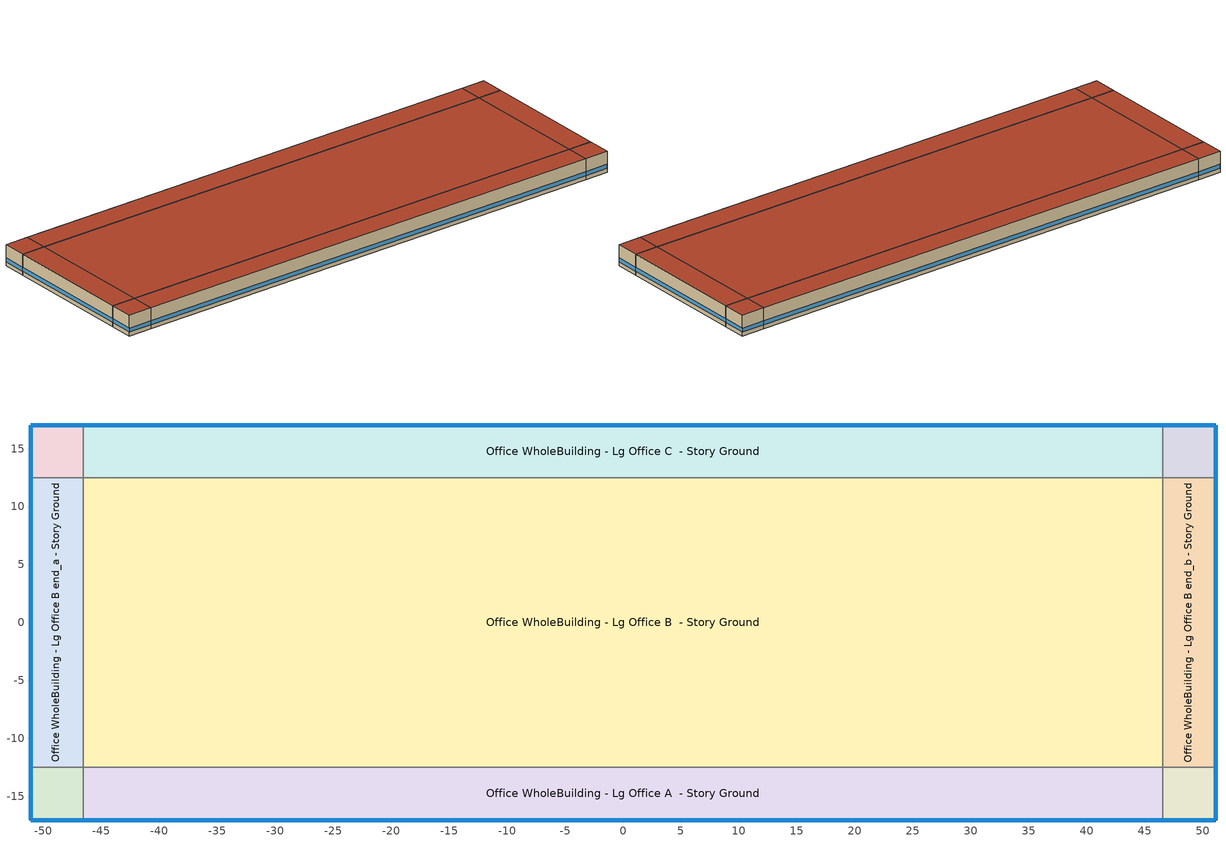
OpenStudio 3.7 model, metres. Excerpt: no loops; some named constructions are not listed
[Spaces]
Office WholeBuilding - Lg Office A end_a - Story Ground
 floor ground (Foundation F 126 Perim 914 Area 209): -51.12,-17.04 -51.12,-12.47 -46.54,-12.47 -46.54,-17.04 z0
 wall outside: -51.12,-12.47 -51.12,-17.04 -46.54,-17.04 z0:3.96
 wall to Office WholeBuilding - Lg Office B end_a - Story Ground: -46.54,-12.47 -51.12,-12.47 z0:3.96
 wall to Office WholeBuilding - Lg Office A  - Story Ground: -46.54,-17.04 -46.54,-12.47 z0:3.96
 window (Window U-0.75 SHGC 0.65): -51.12,-12.49 -51.12,-17.01 / -51.09,-17.04 -46.57,-17.04 z0.76:1.48
 roof outside: -46.54,-17.04 -46.54,-12.47 -51.12,-12.47 -51.12,-17.04 z3.96
Office WholeBuilding - Lg Office B end_a - Story Ground
 floor ground (Foundation F 126 Perim 2493 Area 1140): -51.12,-12.47 -51.12,12.47 -46.54,12.47 -46.54,-12.47 z0
 wall outside: -51.12,12.47 -51.12,-12.47 z0:3.96
 wall to Office WholeBuilding - Lg Office C end_a - Story Ground: -46.54,12.47 -51.12,12.47 z0:3.96
 wall to Office WholeBuilding - Lg Office B  - Story Ground: -46.54,-12.47 -46.54,12.47 z0:3.96
 window (Window U-0.75 SHGC 0.65): -51.12,12.44 -51.12,-12.44 z0.76:1.48
 roof outside: -46.54,-12.47 -46.54,12.47 -51.12,12.47 -51.12,-12.47 z3.96
Office WholeBuilding - Lg Office C end_a - Story Ground
 floor ground (Foundation F 126 Perim 914 Area 209): -51.12,12.47 -51.12,17.04 -46.54,17.04 -46.54,12.47 z0
 wall outside: -46.54,17.04 -51.12,17.04 -51.12,12.47 z0:3.96
 wall to Office WholeBuilding - Lg Office C  - Story Ground: -46.54,12.47 -46.54,17.04 z0:3.96
 window (Window U-0.75 SHGC 0.65): -51.12,17.01 -51.12,12.49 / -46.57,17.04 -51.09,17.04 z0.76:1.48
 roof outside: -46.54,12.47 -46.54,17.04 -51.12,17.04 -51.12,12.47 z3.96
Office WholeBuilding - Lg Office A  - Story Ground
 floor ground (Foundation F 126 Perim 9309 Area 4256): -46.54,-17.04 -46.54,-12.47 46.54,-12.47 46.54,-17.04 z0
 wall outside: -46.54,-17.04 46.54,-17.04 z0:3.96
 wall to Office WholeBuilding - Lg Office B  - Story Ground: 46.54,-12.47 -46.54,-12.47 z0:3.96
 wall to Office WholeBuilding - Lg Office A end_b - Story Ground: 46.54,-17.04 46.54,-12.47 z0:3.96
 window (Window U-0.75 SHGC 0.65): -46.52,-17.04 46.52,-17.04 z0.76:1.48
 roof outside: 46.54,-17.04 46.54,-12.47 -46.54,-12.47 -46.54,-17.04 z3.96
Office WholeBuilding - Lg Office B  - Story Ground
 floor ground (Foundation F 126 Perim 0 Area 232105): -46.54,-12.47 -46.54,12.47 46.54,12.47 46.54,-12.47 z0
 wall to Office WholeBuilding - Lg Office C  - Story Ground: 46.54,12.47 -46.54,12.47 z0:3.96
 wall to Office WholeBuilding - Lg Office B end_b - Story Ground: 46.54,-12.47 46.54,12.47 z0:3.96
 roof outside: 46.54,-12.47 46.54,12.47 -46.54,12.47 -46.54,-12.47 z3.96
Office WholeBuilding - Lg Office C  - Story Ground
 floor ground (Foundation F 126 Perim 9309 Area 4256): -46.54,12.47 -46.54,17.04 46.54,17.04 46.54,12.47 z0
 wall outside: 46.54,17.04 -46.54,17.04 z0:3.96
 wall to Office WholeBuilding - Lg Office C end_b - Story Ground: 46.54,12.47 46.54,17.04 z0:3.96
 window (Window U-0.75 SHGC 0.65): 46.52,17.04 -46.52,17.04 z0.76:1.48
 roof outside: 46.54,12.47 46.54,17.04 -46.54,17.04 -46.54,12.47 z3.96
Office WholeBuilding - Lg Office A end_b - Story Ground
 floor ground (Foundation F 126 Perim 914 Area 209): 46.54,-17.04 46.54,-12.47 51.12,-12.47 51.12,-17.04 z0
 wall outside: 46.54,-17.04 51.12,-17.04 51.12,-12.47 z0:3.96
 wall to Office WholeBuilding - Lg Office B end_b - Story Ground: 51.12,-12.47 46.54,-12.47 z0:3.96
 window (Window U-0.75 SHGC 0.65): 46.57,-17.04 51.09,-17.04 / 51.12,-17.01 51.12,-12.49 z0.76:1.48
 roof outside: 51.12,-17.04 51.12,-12.47 46.54,-12.47 46.54,-17.04 z3.96
Office WholeBuilding - Lg Office B end_b - Story Ground
 floor ground (Foundation F 126 Perim 2493 Area 1140): 46.54,-12.47 46.54,12.47 51.12,12.47 51.12,-12.47 z0
 wall outside: 51.12,-12.47 51.12,12.47 z0:3.96
 wall to Office WholeBuilding - Lg Office C end_b - Story Ground: 51.12,12.47 46.54,12.47 z0:3.96
 window (Window U-0.75 SHGC 0.65): 51.12,-12.44 51.12,12.44 z0.76:1.48
 roof outside: 51.12,-12.47 51.12,12.47 46.54,12.47 46.54,-12.47 z3.96
Office WholeBuilding - Lg Office C end_b - Story Ground
 floor ground (Foundation F 126 Perim 914 Area 209): 46.54,12.47 46.54,17.04 51.12,17.04 51.12,12.47 z0
 wall outside: 51.12,12.47 51.12,17.04 46.54,17.04 z0:3.96
 window (Window U-0.75 SHGC 0.65): 51.09,17.04 46.57,17.04 / 51.12,12.49 51.12,17.01 z0.76:1.48
 roof outside: 51.12,12.47 51.12,17.04 46.54,17.04 46.54,12.47 z3.96
[Schedule:Day]
Clothing Schedule Summer Clothes: 24, 0, 0.5
Office BLDG_EQUIP_EndUseData Sat Day: Yes, 0, 15, 0.444491, 0, 30, 0.440497, 0, 45, 0.436504, 1, 0, 0.43251, 1, 15, 0.428516, 1, 30, 0.424522, 1, 45, 0.420529, 2, 0, 0.416535, 2, 15, 0.412541, 2, 30, 0.408548, 2, 45, 0.404554, 3, 0, 0.40056, 3, 15, 0.396566, 3, 30, 0.392573, 3, 45, 0.388579, 4, 0, 0.384585, 4, 15, 0.380592, 4, 30, 0.376598, 4, 45, 0.372604, 5, 0, 0.351275, 5, 15, 0.329946, 5, 30, 0.308618, 5, 45, 0.287289, 6, 0, 0.286037, 6, 15, 0.284785, 6, 30, 0.283534, 6, 45, 0.282282, 7, 0, 0.28103, 7, 15, 0.279779, 7, 30, 0.278527, 7, 45, 0.277275, 8, 0, 0.276023, 8, 15, 0.274772, 8, 30, 0.27352, 8, 45, 0.272268, 9, 0, 0.271017, 9, 15, 0.269765, 9, 30, 0.268513, 9, 45, 0.267262, 10, 0, 0.26601, 10, 15, 0.270326, 10, 30, 0.274642, 10, 45, 0.278958, 11, 0, 0.283274, 11, 15, 0.289898, 11, 30, 0.296523, 11, 45, 0.303147, 12, 0, 0.309772, 12, 15, 0.311023, 12, 30, 0.312275, 12, 45, 0.313527, 13, 0, 0.314779, 13, 15, 0.31603, 13, 30, 0.317282, 13, 45, 0.318534, 14, 0, 0.319785, 14, 15, 0.321037, 14, 30, 0.322289, 14, 45, 0.32354, 15, 0, 0.324792, 15, 15, 0.326044, 15, 30, 0.327295, 15, 45, 0.328547, 16, 0, 0.329799, 16, 15, 0.33105, 16, 30, 0.341539, 16, 45, 0.352028, 17, 0, 0.362517, 17, 15, 0.373006, 17, 30, 0.373206, 17, 45, 0.373407, 18, 0, 0.373608, 18, 15, 0.373809, 18, 30, 0.372303, 18, 45, 0.370797, 19, 0, 0.369292, 19, 15, 0.367786, 19, 30, 0.373357, 19, 45, 0.378928, 20, 0, 0.384498, 20, 15, 0.390069, 20, 30, 0.402063, 20, 45, 0.414057, 21, 0, 0.426052, 21, 15, 0.438046, 21, 30, 0.454557, 21, 45, 0.471068, 22, 0, 0.487579, 22, 15, 0.50409, 22, 30, 0.521555, 22, 45, 0.539019, 23, 0, 0.556484, 23, 15, 0.573949, 23, 30, 0.587599, 23, 45, 0.60125, 24, 0, 0.6149
Office BLDG_EQUIP_EndUseData Sun Day: Yes, 0, 15, 0.268465, 0, 30, 0.268435, 0, 45, 0.55734, 1, 0, 0.57758, 1, 15, 0.59782, 1, 30, 0.61806, 1, 45, 0.6383, 2, 0, 0.637886, 2, 15, 0.637472, 2, 30, 0.637058, 2, 45, 0.636644, 3, 0, 0.598302, 3, 15, 0.55996, 3, 30, 0.521618, 3, 45, 0.483276, 4, 0, 0.489627, 4, 15, 0.495979, 4, 30, 0.50233, 4, 45, 0.508682, 5, 0, 0.496879, 5, 15, 0.485077, 5, 30, 0.473275, 5, 45, 0.461473, 6, 0, 0.464786, 6, 15, 0.468098, 6, 30, 0.471411, 6, 45, 0.474724, 7, 0, 0.482282, 7, 15, 0.48984, 7, 30, 0.497397, 7, 45, 0.504955, 8, 0, 0.509096, 8, 15, 0.513237, 8, 30, 0.517378, 8, 45, 0.521519, 9, 0, 0.517948, 9, 15, 0.514376, 9, 30, 0.510804, 9, 45, 0.507232, 10, 0, 0.493618, 10, 15, 0.480004, 10, 30, 0.46639, 10, 45, 0.452776, 11, 0, 0.267178, 11, 15, 0.267148, 11, 30, 0.267118, 11, 45, 0.267088, 12, 0, 0.267058, 12, 15, 0.267028, 12, 30, 0.266998, 12, 45, 0.266968, 13, 0, 0.266938, 13, 15, 0.266908, 13, 30, 0.266878, 13, 45, 0.266848, 14, 0, 0.266818, 14, 15, 0.266788, 14, 30, 0.266758, 14, 45, 0.266728, 15, 0, 0.266699, 15, 15, 0.266669, 15, 30, 0.266639, 15, 45, 0.266609, 16, 0, 0.266579, 16, 15, 0.266549, 16, 30, 0.266519, 16, 45, 0.266489, 17, 0, 0.266459, 17, 15, 0.266429, 17, 30, 0.266399, 17, 45, 0.266369, 18, 0, 0.266339, 18, 15, 0.266309, 18, 30, 0.266279, 18, 45, 0.266249, 19, 0, 0.26622, 19, 15, 0.26619, 19, 30, 0.26616, 19, 45, 0.26613, 20, 0, 0.2661, 20, 15, 0.26607, 20, 30, 0.26604, 20, 45, 0.26601, 21, 0, 0.272636, 21, 15, 0.279262, 21, 30, 0.285888, 21, 45, 0.292513, 22, 0, 0.306852, 22, 15, 0.321191, 22, 30, 0.33553, 22, 45, 0.349868, 23, 0, 0.374508, 23, 15, 0.399148, 23, 30, 0.423788, 23, 45, 0.448428, 24, 0, 0.475656
Large Office Infil Quarter On Sun Day: 24, 0, 1
Large Office Infil Quarter On WntrDsn|Sat Day: 6, 0, 1, 18, 0, 0.25, 24, 0, 1
